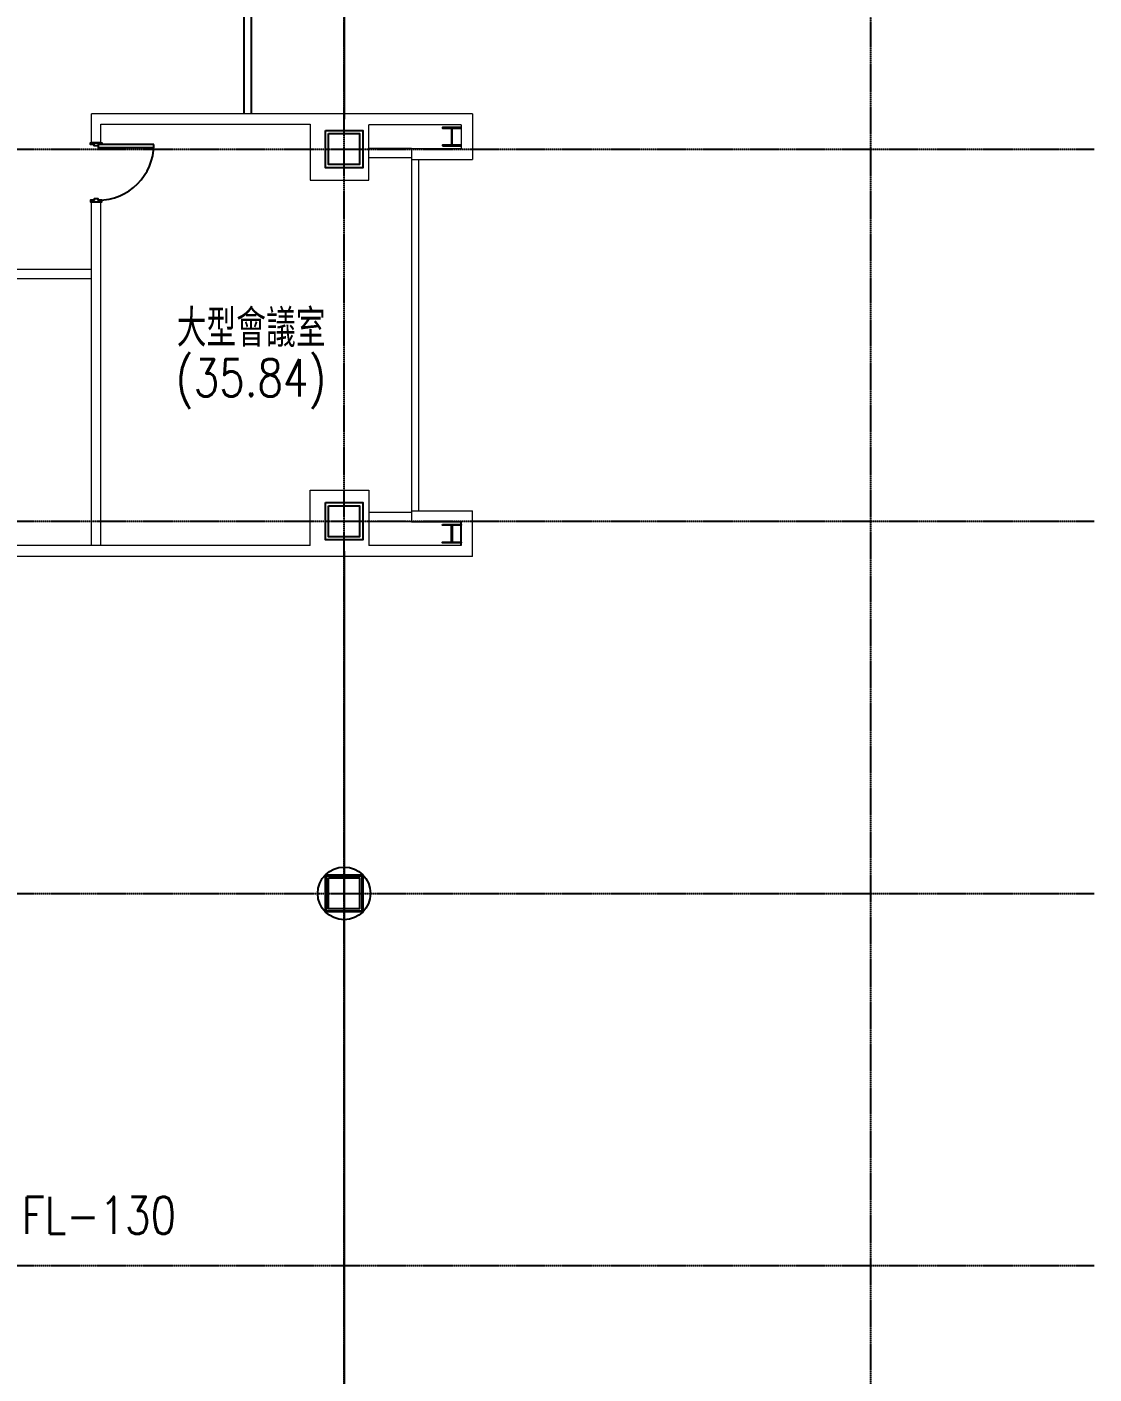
# Model space of a CAD drawing. Header units: millimetres. Extents: x -21841 to 195597, y -1659 to 112111.
# Drawn here: x 25648 to 27370, y 13775 to 15947 of the extents above; entities that cross this region are included whole.
import ezdxf
from ezdxf.enums import TextEntityAlignment as Align

# ---------------------------------------------------------------- set-up
doc = ezdxf.new("R2010")
doc.units = ezdxf.units.MM
doc.linetypes.add('X-N-FAB-L10$0$COL-CEN-LIN', pattern=[3.25, 2.5, -0.25, 0.25, -0.25])
doc.linetypes.add('X-N-FAB-L10$0$HIDDEN', pattern=[0.375, 0.25, -0.125])
for name, color, linetype in [('0-FMCS', 6, 'Continuous'), ('0-XREF', 7, 'Continuous'), ('X-N-FAB-L10$0$0-NC', 8, 'Continuous'), ('X-N-FAB-L10$0$0-ND', 8, 'Continuous'), ('X-N-FAB-L10$0$08', 8, 'Continuous'), ('X-N-FAB-L10$0$A-WALL-IN', 8, 'Continuous'), ('X-N-FAB-L10$0$CCL', 8, 'X-N-FAB-L10$0$COL-CEN-LIN'), ('X-N-FAB-L10$0$COL-S', 8, 'Continuous'), ('X-N-FAB-L10$0$DOOR', 8, 'Continuous'), ('X-N-FAB-L10$0$TXT-CODE', 8, 'Continuous')]:
    doc.layers.add(name, color=color, linetype=linetype)
doc.styles.add('X-N-FAB-L10$0$CHINA', font='simplex.shx', dxfattribs={"width": 0.75, "bigfont": 'chineset.shx'})
doc.styles.add('X-N-FAB-L10$0$COL-NUM', font='romanc')

# ---------------------------------------------------------------- blocks, each defined once
blk = doc.blocks.new('X-N-FAB-L10')
at = {"layer": 'X-N-FAB-L10$0$08', "color": 8, "linetype": 'X-N-FAB-L10$0$HIDDEN'}
for p, q in [((26160, 18090), (26160, 15798)), ((26160, 15102), (26160, 12210))]:
    blk.add_line(p, q, dxfattribs=at)
at = {"layer": 'X-N-FAB-L10$0$08', "color": 8}
blk.add_line((26349, 15111), (26349, 15149), dxfattribs=at)
for points in [[(26319, 15755), (26349, 15755), (26349, 15756.5), (26335.375, 15756.5, -0.41421356), (26334.5, 15757.375), (26334.5, 15782.625, -0.41421356), (26335.375, 15783.5), (26349, 15783.5), (26349, 15785), (26319, 15785), (26319, 15783.5), (26332.625, 15783.5, -0.41421356), (26333.5, 15782.625), (26333.5, 15757.375, -0.41421356), (26332.625, 15756.5), (26319, 15756.5), (26319, 15755)], [(26319, 15145), (26349, 15145), (26349, 15143.5), (26335.375, 15143.5, 0.41421356), (26334.5, 15142.625), (26334.5, 15117.375, 0.41421356), (26335.375, 15116.5), (26349, 15116.5), (26349, 15115), (26319, 15115), (26319, 15116.5), (26332.625, 15116.5, 0.41421356), (26333.5, 15117.375), (26333.5, 15142.625, 0.41421356), (26332.625, 15143.5), (26319, 15143.5), (26319, 15145)]]:
    blk.add_lwpolyline(points, format="xyb", close=True, dxfattribs=at)
for points in [[(26131.5, 14578.5), (26188.5, 14578.5), (26188.5, 14521.5), (26131.5, 14521.5)], [(26135, 14575), (26185, 14575), (26185, 14525), (26135, 14525)]]:
    blk.add_lwpolyline(points, close=True, dxfattribs=at)
blk.add_circle((26160, 14550), 42.5, dxfattribs=at)
at = {"layer": 'X-N-FAB-L10$0$A-WALL-IN', "color": 8}
for p, q in [((25998, 17550), (25998, 15807)), ((26010, 17550), (26010, 15807))]:
    blk.add_line(p, q, dxfattribs=at)
at = {"layer": 'X-N-FAB-L10$0$A-WALL-IN', "color": 8, "lineweight": 0}
for p, q in [((26010, 15807), (25752.5, 15807)), ((25752.5, 15760), (25752.5, 15807)), ((26367, 15807), (26010, 15807)), ((26367, 15807), (26367, 15733)), ((25767.5, 15790), (26105, 15790)), ((25767.5, 15760), (25767.5, 15790)), ((26105, 15790), (26105, 15700)), ((26200, 15700), (26200, 15789)), ((26349, 15789), (26200, 15789)), ((26349, 15789), (26349, 15751)), ((26269, 15751), (26200, 15751)), ((26269, 15751), (26269, 15149)), ((26269, 15751), (26349, 15751)), ((26269, 15736), (26200, 15736)), ((26269, 15733), (26367, 15733)), ((26280, 15733), (26280, 15167)), ((26105, 15700), (26200, 15700)), ((25752.5, 15111), (25752.5, 15665)), ((25767.5, 15111), (25767.5, 15665)), ((25752.5, 15556), (25267.5, 15556)), ((25752.5, 15541), (25267.5, 15541)), ((26105, 15200), (26200, 15200)), ((26105, 15111), (26105, 15200)), ((26200, 15200), (26200, 15111)), ((26269, 15164), (26200, 15164)), ((26269, 15167), (26367, 15167)), ((26367, 15093), (26367, 15167)), ((26269, 15149), (26200, 15149)), ((26269, 15149), (26349, 15149)), ((26105, 15111), (25586.25, 15111)), ((26349, 15111), (26200, 15111)), ((26367, 15093), (25295, 15093))]:
    blk.add_line(p, q, dxfattribs=at)
at = {"layer": 'X-N-FAB-L10$0$CCL', "color": 8}
for p, q in [((26160, 10600), (26160, 19760)), ((27010, 10600), (27010, 19760)), ((-720, 15750), (27370, 15750)), ((-720, 15150), (27370, 15150)), ((-720, 14550), (27370, 14550)), ((-720, 13950), (27370, 13950))]:
    blk.add_line(p, q, dxfattribs=at)
at = {"layer": 'X-N-FAB-L10$0$COL-S', "color": 8}
for p, q in [((26130, 15180), (26190, 15180)), ((26130, 15120), (26130, 15180)), ((26135, 15175), (26185, 15175)), ((26135, 15125), (26135, 15175)), ((26185, 15175), (26185, 15125)), ((26190, 15180), (26190, 15120)), ((26190, 15120), (26130, 15120)), ((26185, 15125), (26135, 15125)), ((26130, 14580), (26190, 14580)), ((26130, 14520), (26130, 14580)), ((26135, 14575), (26185, 14575)), ((26135, 14525), (26135, 14575)), ((26185, 14575), (26185, 14525)), ((26190, 14580), (26190, 14520)), ((26190, 14520), (26130, 14520)), ((26185, 14525), (26135, 14525))]:
    blk.add_line(p, q, dxfattribs=at)
for points in [[(26130, 15780), (26190, 15780), (26190, 15720), (26130, 15720)], [(26135, 15775), (26185, 15775), (26185, 15725), (26135, 15725)], [(26130, 15180), (26190, 15180), (26190, 15120), (26130, 15120)], [(26135, 15175), (26185, 15175), (26185, 15125), (26135, 15125)], [(26130, 14580), (26190, 14580), (26190, 14520), (26130, 14520)], [(26135, 14575), (26185, 14575), (26185, 14525), (26135, 14525)]]:
    blk.add_lwpolyline(points, close=True, dxfattribs=at)
at = {"layer": 'X-N-FAB-L10$0$DOOR', "color": 8}
for p, q in [((25752.5, 15760), (25767.5, 15760)), ((25767, 15760), (25752.5, 15760)), ((25767.75, 15760), (25755.75, 15760)), ((25752.5, 15665), (25767.5, 15665))]:
    blk.add_line(p, q, dxfattribs=at)
for points in [[(25765.8, 15760), (25769, 15760), (25769, 15757.5), (25763, 15757.5), (25763, 15755), (25757, 15755), (25757, 15757.5), (25751, 15757.5), (25751, 15760), (25754.2, 15760)], [(25852.904, 15757.5), (25763, 15757.5), (25763, 15752.5), (25852.904, 15752.5)], [(25765.8, 15665), (25769, 15665), (25769, 15667.5), (25763, 15667.5), (25763, 15670), (25757, 15670), (25757, 15667.5), (25751, 15667.5), (25751, 15665), (25754.2, 15665)]]:
    blk.add_lwpolyline(points, close=True, dxfattribs=at)
blk.add_arc((25763, 15757.5), 90, 270, 0, dxfattribs=at)
at = {"layer": 'X-N-FAB-L10$0$0-NC', "color": 8, "style": 'X-N-FAB-L10$0$COL-NUM'}
for p in [(1860, 19880), (2760, 19880), (3660, 19880), (4560, 19880), (5460, 19880), (6360, 19880), (7260, 19880), (8160, 19880), (9060, 19880), (9960, 19880), (10860, 19880), (11760, 19880), (12660, 19880), (13560, 19880), (14460, 19880), (15360, 19880), (16260, 19880), (17160, 19880), (18060, 19880), (18960, 19880), (19860, 19880), (20760, 19880), (21660, 19880), (22560, 19880), (-840, 13950), (-840, 13350), (-840, 12750), (-840, 12150), (-840, 11550), (-840, 10750)]:
    blk.add_attdef('GRID-Y', text='', height=120, dxfattribs=at).set_placement(p, align=Align.MIDDLE_CENTER)
at = {"layer": 'X-N-FAB-L10$0$0-ND', "color": 8, "style": 'X-N-FAB-L10$0$CHINA'}
blk.add_attdef('NO', text='', height=33.333, dxfattribs=at).set_placement((23327.5, 11380), align=Align.MIDDLE)
at = {"layer": 'X-N-FAB-L10$0$TXT-CODE', "color": 8, "style": 'X-N-FAB-L10$0$CHINA', "width": 0.8}
for s, p in [('大型會議室', (26010, 15461.25)), ('(35.84)', (26010, 15381.25))]:
    blk.add_text(s, height=60, dxfattribs=at).set_placement(p, align=Align.MIDDLE_CENTER)
blk.add_text('FL-130', height=60, dxfattribs=at).set_placement((25640.126, 14031), align=Align.MIDDLE_LEFT)

msp = doc.modelspace()

# ---------------------------------------------------------------- block references
at = {"layer": '0-FMCS', "color": 5}
msp.add_blockref('X-N-FAB-L10', (0, 0), dxfattribs=at)
at = {"layer": '0-XREF'}
msp.add_blockref('X-N-FAB-L10', (0, 0), dxfattribs=at)

doc.saveas('drawing.dxf')
